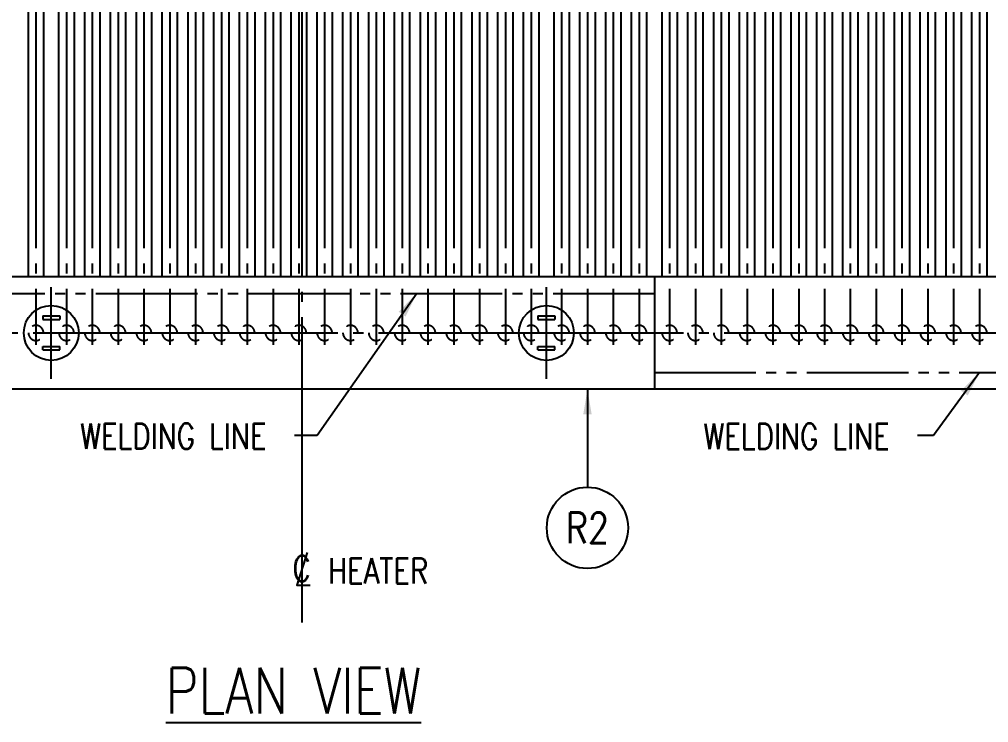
# Model space of a CAD drawing. Header units: millimetres. Extents: x 0 to 91981, y -132907 to 77676.
# Drawn here: x 9450 to 15172, y 64733 to 68881 of the extents above; entities that cross this region are included whole.
import ezdxf
from ezdxf.enums import TextEntityAlignment as Align

# ---------------------------------------------------------------- set-up
doc = ezdxf.new("R2010")
doc.units = ezdxf.units.MM
doc.header["$LTSCALE"] = 60
for name, pattern in [('JNK-CENTER', [34, 30, -1.5, 1, -1.5]), ('JNK-HIDDEN', [3, 2, -1]), ('JNK-PHANTOM', [15, 10, -1, 1, -1, 1, -1])]:
    doc.linetypes.add(name, pattern=pattern)
for name, color, linetype in [('CEN-R', 1, 'JNK-CENTER'), ('CON-C', 4, 'Continuous'), ('CON-G', 3, 'Continuous'), ('CON-Y', 2, 'Continuous'), ('Dim-W', 7, 'Continuous'), ('HID-Y', 2, 'JNK-HIDDEN'), ('PHA-W', 7, 'JNK-PHANTOM'), ('TXT-C', 4, 'Continuous'), ('TXT-Y', 2, 'Continuous')]:
    doc.layers.add(name, color=color, linetype=linetype)
doc.layers.add('CONT-G', color=3, linetype='Continuous', lineweight=25)
doc.styles.add('SIMPLEX', font='simplex.shx', dxfattribs={"width": 0.8})
doc.dimstyles.new('DIM60', dxfattribs={"dimscale": 60, "dimtxt": 2.5, "dimasz": 2.5, "dimexe": 1, "dimexo": 1, "dimgap": 1, "dimtad": 1, "dimdsep": 46, "dimtxsty": 'SIMPLEX', "dimcen": 0, "dimclrd": 256, "dimclre": 256, "dimclrt": 2, "dimadec": 1, "dimazin": 2, "dimtfac": 1, "dimtix": 1, "dimtmove": 2, "dimatfit": 2, "dimfxl": 1, "dimarcsym": 1})

# ---------------------------------------------------------------- blocks, each defined once
blk = doc.blocks.new('SPRING SUPPORT BASE')
at = {"layer": 'CEN-R'}
blk.add_line((-269.9, 0), (269.9, 0), dxfattribs=at)
at = {"layer": 'CONT-G'}
for p, q in [((-100, 50), (-100, -50)), ((-100, 50), (-80, 50)), ((-80, 50), (-80, -50)), ((80, 50), (80, -50)), ((100, 50), (80, 50)), ((100, 50), (100, -50)), ((-100, -50), (-80, -50)), ((100, -50), (80, -50))]:
    blk.add_line(p, q, dxfattribs=at)
blk.add_circle((0, 0), 162, dxfattribs=at)
blk = doc.blocks.new('MANIFOLD&U-COIL-HIDDEN')
at = {"layer": 'HID-Y', "ltscale": 60}
for start, end in [(0, 120), (180, 300)]:
    blk.add_arc((75719.8, 12166.3), 44.5, start, end, dxfattribs=at)
blk = doc.blocks.new('cl-mark')
at = {"layer": 'CON-Y'}
blk.add_lwpolyline([(0.508, 1.608), (-0.513, -1.624), (0.786, -1.624)], dxfattribs=at)
at = {"style": 'SIMPLEX', "width": 0.8}
blk.add_attdef('EQUIP-NAME', (2.541, -1.452), '', height=2.5, dxfattribs=at)
at = {"layer": 'CON-Y', "style": 'SIMPLEX', "width": 0.8}
blk.add_text('C', height=2.5, dxfattribs=at).set_placement((-0.047, 0.017), align=Align.MIDDLE)
blk = doc.blocks.new('piec-tag')
at = {"layer": 'CON-Y'}
blk.add_circle((0, 0), 4, dxfattribs=at)
at = {"layer": 'CON-G', "style": 'SIMPLEX', "width": 0.8}
blk.add_attdef('P.N', text='', height=3, dxfattribs=at).set_placement((0, 0), align=Align.MIDDLE)
at = {"layer": 'CON-G', "style": 'SIMPLEX', "width": 0.8, "flags": 1}
blk.add_attdef('BOM', (4.48, -3.74), '', height=2.5, dxfattribs=at)

msp = doc.modelspace()

# ---------------------------------------------------------------- linework, layer by layer
at = {"layer": 'CEN-R'}
for p, q in [((11118.94309, 65324.31947), (11118.94309, 73194.13723)), ((9547.94309, 71371.52672), (9547.94309, 66961.52672)), ((9727.94309, 71371.52672), (9727.94309, 66961.52672)), ((9880.34309, 71371.52672), (9880.34309, 66961.52672)), ((10032.74309, 71371.52672), (10032.74309, 66961.52672)), ((10185.14309, 71371.52672), (10185.14309, 66961.52672)), ((10337.54309, 71371.52672), (10337.54309, 66961.52672)), ((10489.94309, 71371.52672), (10489.94309, 66961.52672)), ((10642.34309, 71371.52672), (10642.34309, 66961.52672)), ((10794.74309, 71371.52672), (10794.74309, 66961.52672)), ((10947.14309, 71371.52672), (10947.14309, 66961.52672)), ((11099.54309, 71371.52672), (11099.54309, 66961.52672)), ((11251.94309, 71371.52672), (11251.94309, 66961.52672)), ((11404.34309, 71371.52672), (11404.34309, 66961.52672)), ((11556.74309, 71371.52672), (11556.74309, 66961.52672)), ((11709.14309, 71371.52672), (11709.14309, 66961.52672)), ((11861.54309, 71371.52672), (11861.54309, 66961.52672)), ((12013.94309, 71371.52672), (12013.94309, 66961.52672)), ((12166.34309, 71371.52672), (12166.34309, 66961.52672)), ((12318.74309, 71371.52672), (12318.74309, 66961.52672)), ((12471.14309, 71371.52672), (12471.14309, 66961.52672)), ((12651.14309, 71371.52672), (12651.14309, 66961.52672)), ((12803.54309, 71371.52672), (12803.54309, 66961.52672)), ((12955.94309, 71371.52672), (12955.94309, 66961.52672)), ((13108.34309, 71371.52672), (13108.34309, 66961.52672)), ((13288.34309, 71371.52672), (13288.34309, 66961.52672)), ((13440.74309, 71371.52672), (13440.74309, 66961.52672)), ((13593.14309, 71371.52672), (13593.14309, 66961.52672)), ((13745.54309, 71371.52672), (13745.54309, 66961.52672)), ((13897.94309, 71371.52672), (13897.94309, 66961.52672)), ((14050.34309, 71371.52672), (14050.34309, 66961.52672)), ((14202.74309, 71371.52672), (14202.74309, 66961.52672)), ((14355.14309, 71371.52672), (14355.14309, 66961.52672)), ((14507.54309, 71371.52672), (14507.54309, 66961.52672)), ((14659.94309, 71371.52672), (14659.94309, 66961.52672)), ((14812.34309, 71371.52672), (14812.34309, 66961.52672)), ((14964.74309, 71371.52672), (14964.74309, 66961.52672)), ((15117.14309, 71371.52672), (15117.14309, 66961.52672)), ((5450.54632, 67031.52672), (17869.94512, 67031.52672))]:
    msp.add_line(p, q, dxfattribs=at)
at = {"layer": 'CONT-G'}
for p, q in [((16927.94309, 67361.72672), (5445.84309, 67361.72672)), ((13198.34309, 67361.72672), (13198.34309, 66701.32671)), ((5445.84309, 66701.32671), (16927.94309, 66701.32671))]:
    msp.add_line(p, q, dxfattribs=at)
for points in [[(9503.49309, 67361.72672), (9503.49309, 70996.82672), (9592.39309, 70996.82672), (9592.39309, 67361.72672)], [(9683.49309, 67361.72672), (9683.49309, 70996.82672), (9772.39309, 70996.82672), (9772.39309, 67361.72672)], [(9835.89309, 67361.72672), (9835.89309, 70996.82672), (9924.79309, 70996.82672), (9924.79309, 67361.72672)], [(9988.29309, 67361.72672), (9988.29309, 70996.82672), (10077.19309, 70996.82672), (10077.19309, 67361.72672)], [(10140.69309, 67361.72672), (10140.69309, 70996.82672), (10229.59309, 70996.82672), (10229.59309, 67361.72672)], [(10293.09309, 67361.72672), (10293.09309, 70996.82672), (10381.99309, 70996.82672), (10381.99309, 67361.72672)], [(10445.49309, 67361.72672), (10445.49309, 70996.82672), (10534.39309, 70996.82672), (10534.39309, 67361.72672)], [(10597.89309, 67361.72672), (10597.89309, 70996.82672), (10686.79309, 70996.82672), (10686.79309, 67361.72672)], [(10750.29309, 67361.72672), (10750.29309, 70996.82672), (10839.19309, 70996.82672), (10839.19309, 67361.72672)], [(10902.69309, 67361.72672), (10902.69309, 70996.82672), (10991.59309, 70996.82672), (10991.59309, 67361.72672)], [(11055.09309, 67361.72672), (11055.09309, 70996.82672), (11143.99309, 70996.82672), (11143.99309, 67361.72672)], [(11207.49309, 67361.72672), (11207.49309, 70996.82672), (11296.39309, 70996.82672), (11296.39309, 67361.72672)], [(11359.89309, 67361.72672), (11359.89309, 70996.82672), (11448.79309, 70996.82672), (11448.79309, 67361.72672)], [(11512.29309, 67361.72672), (11512.29309, 70996.82672), (11601.19309, 70996.82672), (11601.19309, 67361.72672)], [(11664.69309, 67361.72672), (11664.69309, 70996.82672), (11753.59309, 70996.82672), (11753.59309, 67361.72672)], [(11817.09309, 67361.72672), (11817.09309, 70996.82672), (11905.99309, 70996.82672), (11905.99309, 67361.72672)], [(11969.49309, 67361.72672), (11969.49309, 70996.82672), (12058.39309, 70996.82672), (12058.39309, 67361.72672)], [(12121.89309, 67361.72672), (12121.89309, 70996.82672), (12210.79309, 70996.82672), (12210.79309, 67361.72672)], [(12274.29309, 67361.72672), (12274.29309, 70996.82672), (12363.19309, 70996.82672), (12363.19309, 67361.72672)], [(12426.69309, 67361.72672), (12426.69309, 70996.82672), (12515.59309, 70996.82672), (12515.59309, 67361.72672)], [(12606.69309, 67361.72672), (12606.69309, 70996.82672), (12695.59309, 70996.82672), (12695.59309, 67361.72672)], [(12759.09309, 67361.72672), (12759.09309, 70996.82672), (12847.99309, 70996.82672), (12847.99309, 67361.72672)], [(12911.49309, 67361.72672), (12911.49309, 70996.82672), (13000.39309, 70996.82672), (13000.39309, 67361.72672)], [(13063.89309, 67361.72672), (13063.89309, 70996.82672), (13152.79309, 70996.82672), (13152.79309, 67361.72672)], [(13243.89309, 67361.72672), (13243.89309, 70996.82672), (13332.79309, 70996.82672), (13332.79309, 67361.72672)], [(13396.29309, 67361.72672), (13396.29309, 70996.82672), (13485.19309, 70996.82672), (13485.19309, 67361.72672)], [(13548.69309, 67361.72672), (13548.69309, 70996.82672), (13637.59309, 70996.82672), (13637.59309, 67361.72672)], [(13701.09309, 67361.72672), (13701.09309, 70996.82672), (13789.99309, 70996.82672), (13789.99309, 67361.72672)], [(13853.49309, 67361.72672), (13853.49309, 70996.82672), (13942.39309, 70996.82672), (13942.39309, 67361.72672)], [(14005.89309, 67361.72672), (14005.89309, 70996.82672), (14094.79309, 70996.82672), (14094.79309, 67361.72672)], [(14158.29309, 67361.72672), (14158.29309, 70996.82672), (14247.19309, 70996.82672), (14247.19309, 67361.72672)], [(14310.69309, 67361.72672), (14310.69309, 70996.82672), (14399.59309, 70996.82672), (14399.59309, 67361.72672)], [(14463.09309, 67361.72672), (14463.09309, 70996.82672), (14551.99309, 70996.82672), (14551.99309, 67361.72672)], [(14615.49309, 67361.72672), (14615.49309, 70996.82672), (14704.39309, 70996.82672), (14704.39309, 67361.72672)], [(14767.89309, 67361.72672), (14767.89309, 70996.82672), (14856.79309, 70996.82672), (14856.79309, 67361.72672)], [(14920.29309, 67361.72672), (14920.29309, 70996.82672), (15009.19309, 70996.82672), (15009.19309, 67361.72672)], [(15072.69309, 67361.72672), (15072.69309, 70996.82672), (15161.59309, 70996.82672), (15161.59309, 67361.72672)]]:
    msp.add_lwpolyline(points, dxfattribs=at)
at = {"layer": 'PHA-W'}
for p, q in [((9000.74309, 67265.01338), (13198.34309, 67265.01338)), ((13198.34309, 66798.04005), (17369.94512, 66798.04005))]:
    msp.add_line(p, q, dxfattribs=at)

# ---------------------------------------------------------------- block references
for p in [(-66171.8085, 54865.19893), (-65991.8085, 54865.19893), (-65839.4085, 54865.19893), (-65687.0085, 54865.19893), (-65534.6085, 54865.19893), (-65382.2085, 54865.19893), (-65229.8085, 54865.19893), (-65077.4085, 54865.19893), (-64925.0085, 54865.19893), (-64772.6085, 54865.19893), (-64620.2085, 54865.19893), (-64467.8085, 54865.19893), (-64315.4085, 54865.19893), (-64163.0085, 54865.19893), (-64010.6085, 54865.19893), (-63858.2085, 54865.19893), (-63705.8085, 54865.19893), (-63553.4085, 54865.19893), (-63401.0085, 54865.19893), (-63248.6085, 54865.19893), (-63068.6085, 54865.19893), (-62916.2085, 54865.19893), (-62763.8085, 54865.19893), (-62611.4085, 54865.19893), (-62431.4085, 54865.19893), (-62279.0085, 54865.19893), (-62126.6085, 54865.19893), (-61974.2085, 54865.19893), (-61821.8085, 54865.19893), (-61669.4085, 54865.19893), (-61517.0085, 54865.19893), (-61364.6085, 54865.19893), (-61212.2085, 54865.19893), (-61059.8085, 54865.19893), (-60907.4085, 54865.19893), (-60755.0085, 54865.19893), (-60602.6085, 54865.19893)]:
    msp.add_blockref('MANIFOLD&U-COIL-HIDDEN', p)
at = {"layer": 'CON-C', "xscale": 60, "yscale": 60, "zscale": 60}
msp.add_blockref('cl-mark', (11119.09818, 65640.36672), dxfattribs=at).add_auto_attribs({'EQUIP-NAME': 'HEATER'})
at = {"layer": 'Dim-W', "rotation": 89.99999999999999}
for p in [(9637.94309, 67031.52672), (12561.14309, 67031.52672)]:
    msp.add_blockref('SPRING SUPPORT BASE', p, dxfattribs=at)
at = {"layer": 'Dim-W', "xscale": 59.99999999999999, "yscale": 59.99999999999999, "zscale": 59.99999999999999, "rotation": 1.084767770940064e-06}
msp.add_blockref('piec-tag', (12803.54309, 65881.8752), dxfattribs=at).add_auto_attribs({'P.N': 'R2'})

# ---------------------------------------------------------------- texts
at = {"layer": 'TXT-C', "style": 'SIMPLEX', "width": 0.8}
msp.add_text('%%UPLAN VIEW', height=270, dxfattribs=at).set_placement((11068.252, 64786.96564), align=Align.CENTER)
at = {"layer": 'TXT-Y', "style": 'SIMPLEX', "width": 0.8}
for p in [(9807.71327, 66347.20425), (13487.29383, 66346.55004)]:
    msp.add_text('WELDING LINE', height=150, dxfattribs=at).set_placement(p)

# ---------------------------------------------------------------- leaders
at = {"layer": 'Dim-W'}
for points, override in [([(11795.53432, 67265.01338), (11207.89256, 66425.65464), (11073.09842, 66425.65464)], {"dimgap": 1, "dimtad": 0, "dimatfit": 3, "dimtfill": 1}), ([(15117.14309, 66798.04005), (14845.56172, 66425.65464), (14751.8105, 66425.65464)], {"dimgap": 1, "dimtad": 0, "dimatfit": 3, "dimtfill": 1}), ([(12803.54309, 66701.32671), (12803.54309, 66121.8752)], {"dimgap": 1, "dimtad": 0})]:
    msp.add_leader(points, dimstyle='DIM60', override=override, dxfattribs=at)

doc.saveas('drawing.dxf')
